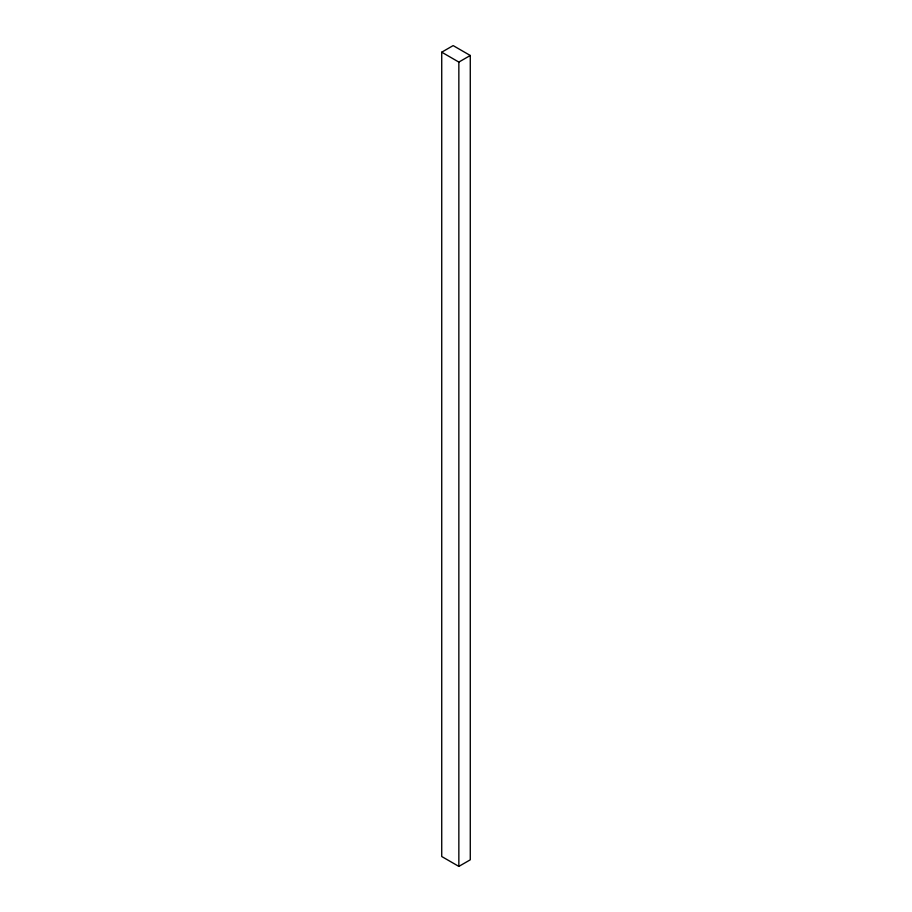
<?xml version="1.0" encoding="UTF-8"?>
<svg xmlns="http://www.w3.org/2000/svg" width="912" height="912" viewBox="0 0 912 912"><rect width="100%" height="100%" fill="white"/><g stroke="black" fill="none" stroke-linecap="round" stroke-linejoin="round"><path stroke-width="1.37" d="M441.727 52.189L453.15 45.6L470.273 55.484L470.273 859.811L458.85 866.4L441.727 856.516L441.727 52.189L458.85 62.084L470.273 55.484M458.85 62.084L458.85 866.4"/></g></svg>
